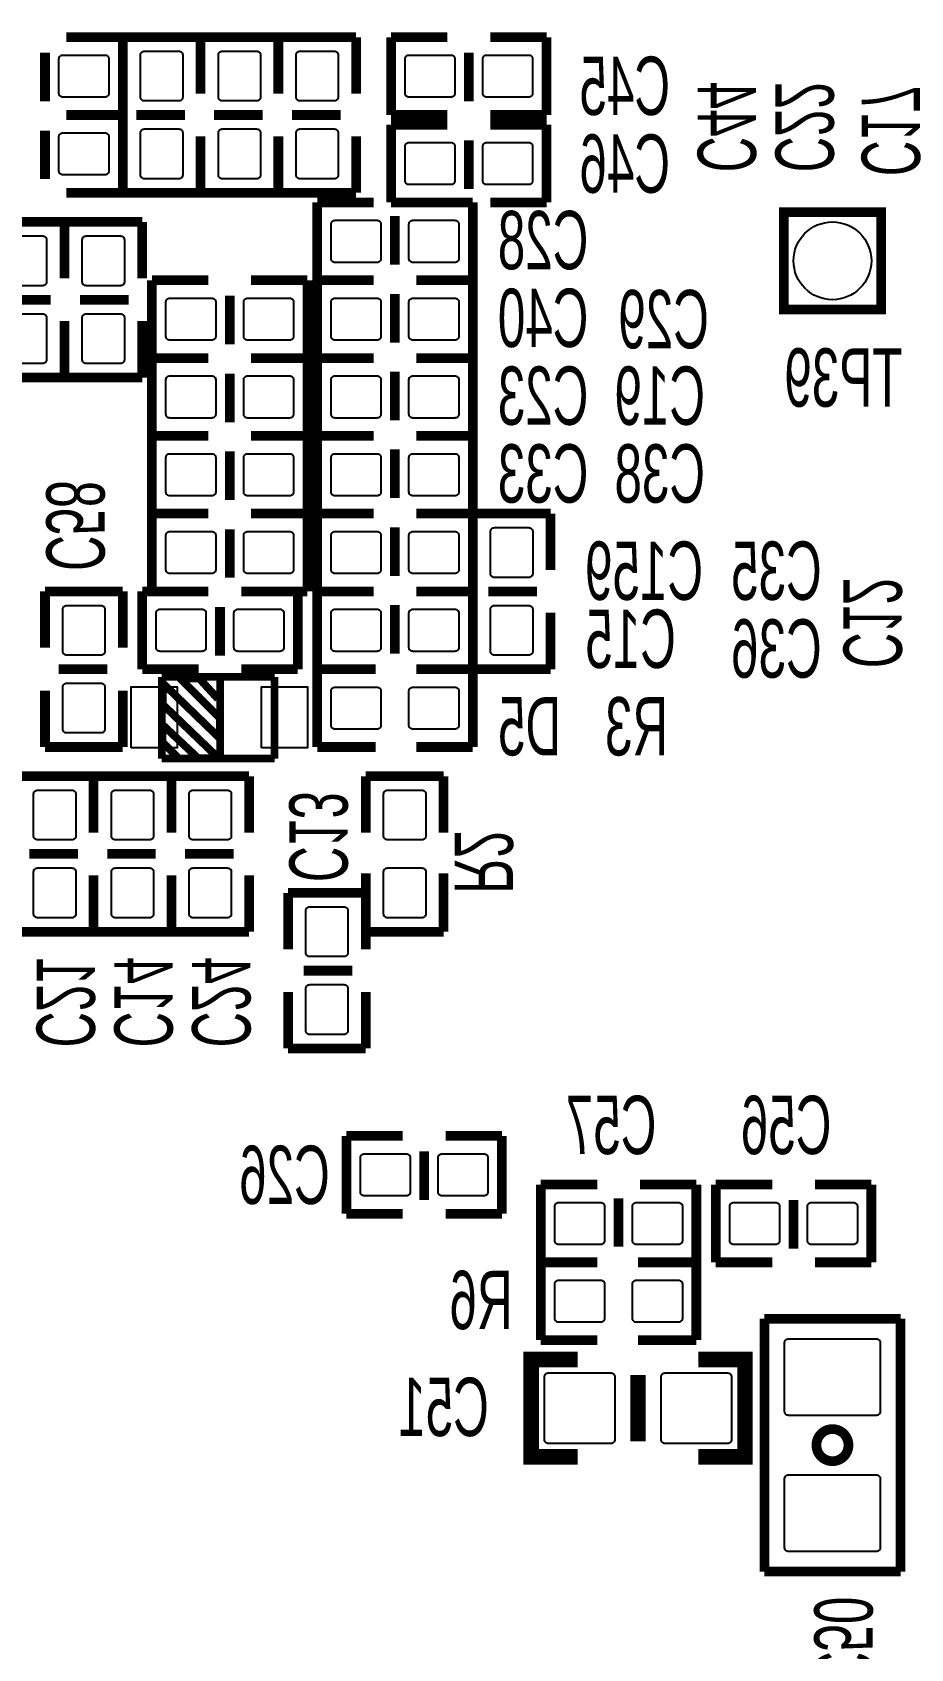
# Model space of a CAD drawing. Extents: x -1 to 126, y -1 to 52.
# Drawn here: x 55.33 to 66.8, y 17.94 to 39.05 of the extents above; entities that cross this region are included whole.
import ezdxf
from ezdxf.enums import TextEntityAlignment as Align

# ---------------------------------------------------------------- set-up
doc = ezdxf.new("R2010")
doc.units = 0
doc.layers.add('123', color=6, linetype='CONTINUOUS')

msp = doc.modelspace()

# ---------------------------------------------------------------- linework, layer by layer
at = {"layer": '123'}
for points, const_width in [([(55.494174, 38.1508), (55.494174, 38.7858)], 0.127), ([(56.510174, 38.989), (55.773574, 38.989)], 0.127), ([(56.510174, 37.973), (56.510174, 38.989)], 0.127), ([(56.510174, 38.989), (57.526174, 38.989)], 0.127), ([(56.510174, 38.2524), (56.510174, 38.989)], 0.127), ([(57.526174, 38.989), (58.542174, 38.989)], 0.127), ([(57.526174, 38.2524), (57.526174, 38.989)], 0.127), ([(57.526174, 38.989), (57.526174, 38.2524)], 0.127), ([(58.542174, 38.989), (59.558174, 38.989)], 0.127), ([(58.542174, 38.2524), (58.542174, 38.989)], 0.127), ([(58.542174, 38.989), (58.542174, 38.2524)], 0.127), ([(59.558174, 38.989), (59.558174, 38.2524)], 0.127), ([(60.015374, 38.989), (60.751974, 38.989)], 0.127), ([(60.015374, 37.973), (60.015374, 38.989)], 0.127), ([(61.031374, 38.1508), (61.031374, 38.7858)], 0.127), ([(62.047374, 38.989), (61.310774, 38.989)], 0.127), ([(62.047374, 37.973), (62.047374, 38.989)], 0.127), ([(55.773574, 37.973), (56.510174, 37.973)], 0.127), ([(56.510174, 37.973), (55.773574, 37.973)], 0.127), ([(56.510174, 36.957), (56.510174, 37.973)], 0.127), ([(56.687974, 37.973), (57.322974, 37.973)], 0.127), ([(57.703974, 37.973), (58.338974, 37.973)], 0.127), ([(58.719974, 37.973), (59.354974, 37.973)], 0.127), ([(60.751974, 37.973), (60.015374, 37.973)], 0.127), ([(61.310774, 37.973), (62.047374, 37.973)], 0.127), ([(55.494174, 37.1348), (55.494174, 37.7698)], 0.127), ([(60.015374, 37.846), (60.751974, 37.846)], 0.127), ([(60.015374, 36.83), (60.015374, 37.846)], 0.127), ([(62.047374, 37.846), (61.310774, 37.846)], 0.127), ([(62.047374, 36.83), (62.047374, 37.846)], 0.127), ([(56.510174, 37.6936), (56.510174, 36.957)], 0.127), ([(57.526174, 37.6936), (57.526174, 36.957)], 0.127), ([(57.526174, 36.957), (57.526174, 37.6936)], 0.127), ([(58.542174, 37.6936), (58.542174, 36.957)], 0.127), ([(58.542174, 36.957), (58.542174, 37.6936)], 0.127), ([(59.558174, 36.957), (59.558174, 37.6936)], 0.127), ([(61.031374, 37.0078), (61.031374, 37.6428)], 0.127), ([(55.773574, 36.957), (56.510174, 36.957)], 0.127), ([(56.510174, 36.957), (57.526174, 36.957)], 0.127), ([(57.526174, 36.957), (58.542174, 36.957)], 0.127), ([(58.542174, 36.957), (59.558174, 36.957)], 0.127), ([(59.050174, 36.83), (59.050174, 35.814)], 0.127), ([(59.786774, 36.83), (59.050174, 36.83)], 0.127), ([(60.751974, 36.83), (60.015374, 36.83)], 0.127), ([(60.345574, 36.83), (61.082174, 36.83)], 0.127), ([(61.082174, 36.83), (61.082174, 35.814)], 0.127), ([(61.310774, 36.83), (62.047374, 36.83)], 0.127), ([(55.748174, 36.576), (54.732174, 36.576)], 0.127), ([(55.748174, 35.8394), (55.748174, 36.576)], 0.127), ([(55.748174, 36.576), (55.748174, 35.8394)], 0.127), ([(56.764174, 36.576), (55.748174, 36.576)], 0.127), ([(56.764174, 35.8394), (56.764174, 36.576)], 0.127), ([(60.066174, 36.6522), (60.066174, 36.0172)], 0.127), ([(56.891174, 35.814), (57.627774, 35.814)], 0.127), ([(56.891174, 34.798), (56.891174, 35.814)], 0.127), ([(58.923174, 35.814), (58.186574, 35.814)], 0.127), ([(58.923174, 34.798), (58.923174, 35.814)], 0.127), ([(59.050174, 35.814), (59.050174, 34.798)], 0.127), ([(59.786774, 35.814), (59.050174, 35.814)], 0.127), ([(59.050174, 35.814), (59.786774, 35.814)], 0.127), ([(60.066174, 35.6362), (60.066174, 35.0012)], 0.127), ([(60.345574, 35.814), (61.082174, 35.814)], 0.127), ([(61.082174, 35.814), (60.345574, 35.814)], 0.127), ([(61.082174, 35.814), (61.082174, 34.798)], 0.127), ([(55.570374, 35.56), (54.935374, 35.56)], 0.127), ([(56.586374, 35.56), (55.951374, 35.56)], 0.127), ([(57.907174, 34.9758), (57.907174, 35.6108)], 0.127), ([(55.748174, 35.2806), (55.748174, 34.544)], 0.127), ([(55.748174, 34.544), (55.748174, 35.2806)], 0.127), ([(56.764174, 35.2806), (56.764174, 34.544)], 0.127), ([(56.891174, 34.798), (57.627774, 34.798)], 0.127), ([(56.891174, 33.782), (56.891174, 34.798)], 0.127), ([(57.627774, 34.798), (56.891174, 34.798)], 0.127), ([(58.923174, 34.798), (58.186574, 34.798)], 0.127), ([(58.186574, 34.798), (58.923174, 34.798)], 0.127), ([(58.923174, 33.782), (58.923174, 34.798)], 0.127), ([(59.050174, 34.798), (59.050174, 33.782)], 0.127), ([(59.786774, 34.798), (59.050174, 34.798)], 0.127), ([(59.050174, 34.798), (59.786774, 34.798)], 0.127), ([(60.345574, 34.798), (61.082174, 34.798)], 0.127), ([(61.082174, 34.798), (60.345574, 34.798)], 0.127), ([(61.082174, 34.798), (61.082174, 33.782)], 0.127), ([(57.907174, 33.9598), (57.907174, 34.5948)], 0.127), ([(60.066174, 34.6202), (60.066174, 33.9852)], 0.127), ([(55.748174, 34.544), (54.732174, 34.544)], 0.127), ([(56.764174, 34.544), (55.748174, 34.544)], 0.127), ([(57.627774, 33.782), (56.891174, 33.782)], 0.127), ([(56.891174, 33.782), (57.627774, 33.782)], 0.127), ([(56.891174, 32.766), (56.891174, 33.782)], 0.127), ([(58.186574, 33.782), (58.923174, 33.782)], 0.127), ([(58.923174, 33.782), (58.186574, 33.782)], 0.127), ([(58.923174, 32.766), (58.923174, 33.782)], 0.127), ([(59.050174, 33.782), (59.786774, 33.782)], 0.127), ([(59.050174, 33.782), (59.050174, 32.766)], 0.127), ([(59.786774, 33.782), (59.050174, 33.782)], 0.127), ([(61.082174, 33.782), (60.345574, 33.782)], 0.127), ([(60.345574, 33.782), (61.082174, 33.782)], 0.127), ([(61.082174, 33.782), (61.082174, 32.766)], 0.127), ([(57.907174, 32.9438), (57.907174, 33.5788)], 0.127), ([(60.066174, 33.6042), (60.066174, 32.9692)], 0.127), ([(56.891174, 32.766), (57.627774, 32.766)], 0.127), ([(56.891174, 31.75), (56.891174, 32.766)], 0.127), ([(57.627774, 32.766), (56.891174, 32.766)], 0.127), ([(58.923174, 32.766), (58.186574, 32.766)], 0.127), ([(58.186574, 32.766), (58.923174, 32.766)], 0.127), ([(58.923174, 31.75), (58.923174, 32.766)], 0.127), ([(59.050174, 32.766), (59.050174, 31.75)], 0.127), ([(59.786774, 32.766), (59.050174, 32.766)], 0.127), ([(59.050174, 32.766), (59.786774, 32.766)], 0.127), ([(60.345574, 32.766), (61.082174, 32.766)], 0.127), ([(61.082174, 32.766), (60.345574, 32.766)], 0.127), ([(61.082174, 32.766), (61.082174, 32.0294)], 0.127), ([(62.098174, 32.766), (61.082174, 32.766)], 0.127), ([(61.082174, 32.766), (61.082174, 31.75)], 0.127), ([(62.098174, 32.0294), (62.098174, 32.766)], 0.127), ([(57.907174, 31.9278), (57.907174, 32.5628)], 0.127), ([(60.066174, 32.5882), (60.066174, 31.9532)], 0.127), ([(55.494174, 31.75), (56.510174, 31.75)], 0.127), ([(55.494174, 31.0134), (55.494174, 31.75)], 0.127), ([(56.510174, 31.75), (56.510174, 31.0134)], 0.127), ([(56.764174, 31.75), (57.500774, 31.75)], 0.127), ([(56.764174, 30.734), (56.764174, 31.75)], 0.127), ([(57.627774, 31.75), (56.891174, 31.75)], 0.127), ([(58.796174, 31.75), (58.059574, 31.75)], 0.127), ([(58.186574, 31.75), (58.923174, 31.75)], 0.127), ([(58.796174, 30.734), (58.796174, 31.75)], 0.127), ([(59.050174, 31.75), (59.050174, 30.734)], 0.127), ([(59.786774, 31.75), (59.050174, 31.75)], 0.127), ([(59.050174, 31.75), (59.786774, 31.75)], 0.127), ([(60.345574, 31.75), (61.082174, 31.75)], 0.127), ([(61.082174, 31.75), (60.345574, 31.75)], 0.127), ([(61.082174, 31.75), (61.082174, 30.734)], 0.127), ([(61.920374, 31.75), (61.285374, 31.75)], 0.127), ([(57.780174, 30.9118), (57.780174, 31.5468)], 0.127), ([(60.066174, 31.5722), (60.066174, 30.9372)], 0.127), ([(61.082174, 30.734), (61.082174, 31.4706)], 0.127), ([(62.098174, 31.4706), (62.098174, 30.734)], 0.127), ([(55.671974, 30.734), (56.306974, 30.734)], 0.127), ([(57.500774, 30.734), (56.764174, 30.734)], 0.127), ([(57.020206, 30.633416), (57.020206, 29.567632)], 0.1016), ([(58.492644, 30.633416), (57.020206, 30.633416)], 0.1016), ([(57.256426, 30.614874), (57.780682, 30.09392)], 0.1016), ([(57.507886, 30.614874), (57.256426, 30.614874)], 0.1016), ([(57.752234, 30.348428), (57.507886, 30.614874)], 0.1016), ([(57.781698, 30.62097), (57.781698, 29.583888)], 0.1016), ([(58.059574, 30.734), (58.796174, 30.734)], 0.127), ([(58.492644, 29.567632), (58.492644, 30.633416)], 0.1016), ([(59.050174, 30.734), (59.786774, 30.734)], 0.127), ([(59.050174, 30.734), (59.812174, 30.734)], 0.127), ([(59.050174, 29.718), (59.050174, 30.734)], 0.127), ([(61.082174, 30.734), (60.345574, 30.734)], 0.127), ([(61.082174, 30.734), (60.345574, 30.734)], 0.127), ([(62.098174, 30.734), (61.082174, 30.734)], 0.127), ([(61.082174, 29.718), (61.082174, 30.734)], 0.127), ([(55.494174, 30.4546), (55.494174, 29.718)], 0.127), ([(56.510174, 29.718), (56.510174, 30.4546)], 0.127), ([(57.03316, 30.550866), (57.03316, 30.272228)], 0.1016), ([(57.780682, 29.828744), (57.03316, 30.550866)], 0.1016), ([(57.03316, 30.272228), (57.762902, 29.571442)], 0.1016), ([(57.028334, 30.009084), (57.028334, 29.782008)], 0.1016), ([(57.494932, 29.571442), (57.028334, 30.009084)], 0.1016), ([(57.780682, 30.09392), (57.780682, 29.828744)], 0.1016), ([(55.494174, 29.718), (56.510174, 29.718)], 0.127), ([(57.028334, 29.782008), (57.245504, 29.564838)], 0.1016), ([(59.812174, 29.718), (59.050174, 29.718)], 0.127), ([(60.345574, 29.718), (61.082174, 29.718)], 0.127), ([(57.020206, 29.567632), (58.492644, 29.567632)], 0.1016), ([(57.762902, 29.571442), (57.494932, 29.571442)], 0.1016), ([(55.113174, 29.337), (56.129174, 29.337)], 0.127), ([(56.129174, 29.337), (56.129174, 28.6004)], 0.127), ([(56.129174, 29.337), (57.145174, 29.337)], 0.127), ([(56.129174, 28.6004), (56.129174, 29.337)], 0.127), ([(57.145174, 29.337), (57.145174, 28.6004)], 0.127), ([(57.145174, 29.337), (58.161174, 29.337)], 0.127), ([(57.145174, 28.6004), (57.145174, 29.337)], 0.127), ([(58.161174, 29.337), (58.161174, 28.6004)], 0.127), ([(59.685174, 29.337), (59.685174, 28.6004)], 0.127), ([(60.701174, 29.337), (59.685174, 29.337)], 0.127), ([(60.701174, 28.6004), (60.701174, 29.337)], 0.127), ([(55.290974, 28.321), (55.925974, 28.321)], 0.127), ([(56.306974, 28.321), (56.941974, 28.321)], 0.127), ([(57.322974, 28.321), (57.957974, 28.321)], 0.127), ([(56.129174, 27.305), (56.129174, 28.0416)], 0.127), ([(56.129174, 28.0416), (56.129174, 27.305)], 0.127), ([(57.145174, 27.305), (57.145174, 28.0416)], 0.127), ([(57.145174, 28.0416), (57.145174, 27.305)], 0.127), ([(58.161174, 27.305), (58.161174, 28.0416)], 0.127), ([(59.685174, 27.305), (59.685174, 28.067)], 0.127), ([(60.701174, 28.067), (60.701174, 27.305)], 0.127), ([(58.669174, 27.813), (58.669174, 27.0764)], 0.127), ([(59.685174, 27.813), (58.669174, 27.813)], 0.127), ([(59.685174, 27.0764), (59.685174, 27.813)], 0.127), ([(55.113174, 27.305), (56.129174, 27.305)], 0.127), ([(56.129174, 27.305), (57.145174, 27.305)], 0.127), ([(57.145174, 27.305), (58.161174, 27.305)], 0.127), ([(60.701174, 27.305), (59.685174, 27.305)], 0.127), ([(59.507374, 26.797), (58.872374, 26.797)], 0.127), ([(58.669174, 25.781), (58.669174, 26.5176)], 0.127), ([(59.685174, 26.5176), (59.685174, 25.781)], 0.127), ([(59.685174, 25.781), (58.669174, 25.781)], 0.127), ([(59.431174, 24.638), (60.167774, 24.638)], 0.127), ([(59.431174, 23.622), (59.431174, 24.638)], 0.127), ([(61.463174, 24.638), (60.726574, 24.638)], 0.127), ([(61.463174, 23.622), (61.463174, 24.638)], 0.127), ([(60.447174, 23.7998), (60.447174, 24.4348)], 0.127), ([(61.971174, 24.003), (61.971174, 22.987)], 0.127), ([(62.707774, 24.003), (61.971174, 24.003)], 0.127), ([(62.987174, 23.8252), (62.987174, 23.1902)], 0.127), ([(63.266574, 24.003), (64.003174, 24.003)], 0.127), ([(64.003174, 24.003), (64.003174, 22.987)], 0.127), ([(64.257174, 24.003), (64.993774, 24.003)], 0.127), ([(64.257174, 22.987), (64.257174, 24.003)], 0.127), ([(65.273174, 23.1648), (65.273174, 23.7998)], 0.127), ([(66.289174, 24.003), (65.552574, 24.003)], 0.127), ([(66.289174, 22.987), (66.289174, 24.003)], 0.127), ([(60.167774, 23.622), (59.431174, 23.622)], 0.127), ([(60.726574, 23.622), (61.463174, 23.622)], 0.127), ([(61.971174, 22.987), (62.707774, 22.987)], 0.127), ([(61.971174, 22.987), (61.971174, 21.971)], 0.127), ([(62.707774, 22.987), (61.971174, 22.987)], 0.127), ([(63.241174, 22.987), (64.003174, 22.987)], 0.127), ([(64.003174, 22.987), (63.266574, 22.987)], 0.127), ([(64.003174, 22.987), (64.003174, 21.971)], 0.127), ([(64.993774, 22.987), (64.257174, 22.987)], 0.127), ([(65.552574, 22.987), (66.289174, 22.987)], 0.127), ([(66.670174, 22.2504), (64.892174, 22.2504)], 0.127), ([(64.892174, 22.2504), (64.892174, 21.7424)], 0.127), ([(66.670174, 19.4564), (66.670174, 22.2504)], 0.127), ([(61.971174, 21.971), (62.707774, 21.971)], 0.127), ([(64.003174, 21.971), (63.241174, 21.971)], 0.127), ([(62.453774, 21.717), (61.844174, 21.717), (61.844174, 20.447), (62.453774, 20.447)], 0.2032), ([(64.028574, 20.447), (64.638174, 20.447), (64.638174, 21.717), (64.028574, 21.717)], 0.2032), ([(64.892174, 18.9484), (64.892174, 21.7424)], 0.127), ([(63.241174, 20.6502), (63.241174, 21.5138)], 0.2032), ([(66.670174, 19.4564), (66.670174, 18.9484)], 0.127), ([(66.670174, 18.9484), (64.892174, 18.9484)], 0.127)]:
    msp.add_lwpolyline(points, dxfattribs=dict(at, const_width=const_width))
for points in [[(55.727092, 38.756082), (56.277256, 38.756082, -0.414214), (56.327294, 38.706044), (56.327294, 38.255956, -0.414214), (56.277256, 38.205918), (55.727092, 38.205918, -0.414214), (55.677054, 38.255956), (55.677054, 38.706044, -0.414214), (55.727092, 38.756082)], [(57.293256, 38.756082), (57.293256, 38.205918, -0.414214), (57.243218, 38.15588), (56.79313, 38.15588, -0.414214), (56.743092, 38.205918), (56.743092, 38.756082, -0.414214), (56.79313, 38.80612), (57.243218, 38.80612, -0.414214), (57.293256, 38.756082)], [(58.309256, 38.756082), (58.309256, 38.205918, -0.414214), (58.259218, 38.15588), (57.80913, 38.15588, -0.414214), (57.759092, 38.205918), (57.759092, 38.756082, -0.414214), (57.80913, 38.80612), (58.259218, 38.80612, -0.414214), (58.309256, 38.756082)], [(59.325256, 38.756082), (59.325256, 38.205918, -0.414214), (59.275218, 38.15588), (58.82513, 38.15588, -0.414214), (58.775092, 38.205918), (58.775092, 38.756082, -0.414214), (58.82513, 38.80612), (59.275218, 38.80612, -0.414214), (59.325256, 38.756082)], [(60.248292, 38.756082), (60.798456, 38.756082, -0.414214), (60.848494, 38.706044), (60.848494, 38.255956, -0.414214), (60.798456, 38.205918), (60.248292, 38.205918, -0.414214), (60.198254, 38.255956), (60.198254, 38.706044, -0.414214), (60.248292, 38.756082)], [(61.264292, 38.756082), (61.814456, 38.756082, -0.414214), (61.864494, 38.706044), (61.864494, 38.255956, -0.414214), (61.814456, 38.205918), (61.264292, 38.205918, -0.414214), (61.214254, 38.255956), (61.214254, 38.706044, -0.414214), (61.264292, 38.756082)], [(57.293256, 37.740082), (57.293256, 37.189918, -0.414214), (57.243218, 37.13988), (56.79313, 37.13988, -0.414214), (56.743092, 37.189918), (56.743092, 37.740082, -0.414214), (56.79313, 37.79012), (57.243218, 37.79012, -0.414214), (57.293256, 37.740082)], [(58.309256, 37.740082), (58.309256, 37.189918, -0.414214), (58.259218, 37.13988), (57.80913, 37.13988, -0.414214), (57.759092, 37.189918), (57.759092, 37.740082, -0.414214), (57.80913, 37.79012), (58.259218, 37.79012, -0.414214), (58.309256, 37.740082)], [(59.325256, 37.740082), (59.325256, 37.189918, -0.414214), (59.275218, 37.13988), (58.82513, 37.13988, -0.414214), (58.775092, 37.189918), (58.775092, 37.740082, -0.414214), (58.82513, 37.79012), (59.275218, 37.79012, -0.414214), (59.325256, 37.740082)], [(55.727092, 37.740082), (56.277256, 37.740082, -0.414214), (56.327294, 37.690044), (56.327294, 37.239956, -0.414214), (56.277256, 37.189918), (55.727092, 37.189918, -0.414214), (55.677054, 37.239956), (55.677054, 37.690044, -0.414214), (55.727092, 37.740082)], [(60.248292, 37.613082), (60.798456, 37.613082, -0.414214), (60.848494, 37.563044), (60.848494, 37.112956, -0.414214), (60.798456, 37.062918), (60.248292, 37.062918, -0.414214), (60.198254, 37.112956), (60.198254, 37.563044, -0.414214), (60.248292, 37.613082)], [(61.264292, 37.613082), (61.814456, 37.613082, -0.414214), (61.864494, 37.563044), (61.864494, 37.112956, -0.414214), (61.814456, 37.062918), (61.264292, 37.062918, -0.414214), (61.214254, 37.112956), (61.214254, 37.563044, -0.414214), (61.264292, 37.613082)], [(59.833256, 36.046918), (59.283092, 36.046918, -0.414214), (59.233054, 36.096956), (59.233054, 36.547044, -0.414214), (59.283092, 36.597082), (59.833256, 36.597082, -0.414214), (59.883294, 36.547044), (59.883294, 36.096956, -0.414214), (59.833256, 36.046918)], [(60.849256, 36.046918), (60.299092, 36.046918, -0.414214), (60.249054, 36.096956), (60.249054, 36.547044, -0.414214), (60.299092, 36.597082), (60.849256, 36.597082, -0.414214), (60.899294, 36.547044), (60.899294, 36.096956, -0.414214), (60.849256, 36.046918)], [(54.965092, 35.792918), (54.965092, 36.343082, -0.414214), (55.01513, 36.39312), (55.465218, 36.39312, -0.414214), (55.515256, 36.343082), (55.515256, 35.792918, -0.414214), (55.465218, 35.74288), (55.01513, 35.74288, -0.414214), (54.965092, 35.792918)], [(55.981092, 35.792918), (55.981092, 36.343082, -0.414214), (56.03113, 36.39312), (56.481218, 36.39312, -0.414214), (56.531256, 36.343082), (56.531256, 35.792918, -0.414214), (56.481218, 35.74288), (56.03113, 35.74288, -0.414214), (55.981092, 35.792918)], [(57.124092, 35.581082), (57.674256, 35.581082, -0.414214), (57.724294, 35.531044), (57.724294, 35.080956, -0.414214), (57.674256, 35.030918), (57.124092, 35.030918, -0.414214), (57.074054, 35.080956), (57.074054, 35.531044, -0.414214), (57.124092, 35.581082)], [(58.140092, 35.581082), (58.690256, 35.581082, -0.414214), (58.740294, 35.531044), (58.740294, 35.080956, -0.414214), (58.690256, 35.030918), (58.140092, 35.030918, -0.414214), (58.090054, 35.080956), (58.090054, 35.531044, -0.414214), (58.140092, 35.581082)], [(59.833256, 35.030918), (59.283092, 35.030918, -0.414214), (59.233054, 35.080956), (59.233054, 35.531044, -0.414214), (59.283092, 35.581082), (59.833256, 35.581082, -0.414214), (59.883294, 35.531044), (59.883294, 35.080956, -0.414214), (59.833256, 35.030918)], [(60.849256, 35.030918), (60.299092, 35.030918, -0.414214), (60.249054, 35.080956), (60.249054, 35.531044, -0.414214), (60.299092, 35.581082), (60.849256, 35.581082, -0.414214), (60.899294, 35.531044), (60.899294, 35.080956, -0.414214), (60.849256, 35.030918)], [(54.965092, 34.776918), (54.965092, 35.327082, -0.414214), (55.01513, 35.37712), (55.465218, 35.37712, -0.414214), (55.515256, 35.327082), (55.515256, 34.776918, -0.414214), (55.465218, 34.72688), (55.01513, 34.72688, -0.414214), (54.965092, 34.776918)], [(55.981092, 34.776918), (55.981092, 35.327082, -0.414214), (56.03113, 35.37712), (56.481218, 35.37712, -0.414214), (56.531256, 35.327082), (56.531256, 34.776918, -0.414214), (56.481218, 34.72688), (56.03113, 34.72688, -0.414214), (55.981092, 34.776918)], [(57.124092, 34.565082), (57.674256, 34.565082, -0.414214), (57.724294, 34.515044), (57.724294, 34.064956, -0.414214), (57.674256, 34.014918), (57.124092, 34.014918, -0.414214), (57.074054, 34.064956), (57.074054, 34.515044, -0.414214), (57.124092, 34.565082)], [(58.140092, 34.565082), (58.690256, 34.565082, -0.414214), (58.740294, 34.515044), (58.740294, 34.064956, -0.414214), (58.690256, 34.014918), (58.140092, 34.014918, -0.414214), (58.090054, 34.064956), (58.090054, 34.515044, -0.414214), (58.140092, 34.565082)], [(59.833256, 34.014918), (59.283092, 34.014918, -0.414214), (59.233054, 34.064956), (59.233054, 34.515044, -0.414214), (59.283092, 34.565082), (59.833256, 34.565082, -0.414214), (59.883294, 34.515044), (59.883294, 34.064956, -0.414214), (59.833256, 34.014918)], [(60.849256, 34.014918), (60.299092, 34.014918, -0.414214), (60.249054, 34.064956), (60.249054, 34.515044, -0.414214), (60.299092, 34.565082), (60.849256, 34.565082, -0.414214), (60.899294, 34.515044), (60.899294, 34.064956, -0.414214), (60.849256, 34.014918)], [(57.124092, 33.549082), (57.674256, 33.549082, -0.414214), (57.724294, 33.499044), (57.724294, 33.048956, -0.414214), (57.674256, 32.998918), (57.124092, 32.998918, -0.414214), (57.074054, 33.048956), (57.074054, 33.499044, -0.414214), (57.124092, 33.549082)], [(58.140092, 33.549082), (58.690256, 33.549082, -0.414214), (58.740294, 33.499044), (58.740294, 33.048956, -0.414214), (58.690256, 32.998918), (58.140092, 32.998918, -0.414214), (58.090054, 33.048956), (58.090054, 33.499044, -0.414214), (58.140092, 33.549082)], [(59.833256, 32.998918), (59.283092, 32.998918, -0.414214), (59.233054, 33.048956), (59.233054, 33.499044, -0.414214), (59.283092, 33.549082), (59.833256, 33.549082, -0.414214), (59.883294, 33.499044), (59.883294, 33.048956, -0.414214), (59.833256, 32.998918)], [(60.849256, 32.998918), (60.299092, 32.998918, -0.414214), (60.249054, 33.048956), (60.249054, 33.499044, -0.414214), (60.299092, 33.549082), (60.849256, 33.549082, -0.414214), (60.899294, 33.499044), (60.899294, 33.048956, -0.414214), (60.849256, 32.998918)], [(57.124092, 32.533082), (57.674256, 32.533082, -0.414214), (57.724294, 32.483044), (57.724294, 32.032956, -0.414214), (57.674256, 31.982918), (57.124092, 31.982918, -0.414214), (57.074054, 32.032956), (57.074054, 32.483044, -0.414214), (57.124092, 32.533082)], [(58.140092, 32.533082), (58.690256, 32.533082, -0.414214), (58.740294, 32.483044), (58.740294, 32.032956, -0.414214), (58.690256, 31.982918), (58.140092, 31.982918, -0.414214), (58.090054, 32.032956), (58.090054, 32.483044, -0.414214), (58.140092, 32.533082)], [(59.833256, 31.982918), (59.283092, 31.982918, -0.414214), (59.233054, 32.032956), (59.233054, 32.483044, -0.414214), (59.283092, 32.533082), (59.833256, 32.533082, -0.414214), (59.883294, 32.483044), (59.883294, 32.032956, -0.414214), (59.833256, 31.982918)], [(60.849256, 31.982918), (60.299092, 31.982918, -0.414214), (60.249054, 32.032956), (60.249054, 32.483044, -0.414214), (60.299092, 32.533082), (60.849256, 32.533082, -0.414214), (60.899294, 32.483044), (60.899294, 32.032956, -0.414214), (60.849256, 31.982918)], [(61.315092, 31.982918), (61.315092, 32.533082, -0.414214), (61.36513, 32.58312), (61.815218, 32.58312, -0.414214), (61.865256, 32.533082), (61.865256, 31.982918, -0.414214), (61.815218, 31.93288), (61.36513, 31.93288, -0.414214), (61.315092, 31.982918)], [(56.277256, 31.517082), (56.277256, 30.966918, -0.414214), (56.227218, 30.91688), (55.77713, 30.91688, -0.414214), (55.727092, 30.966918), (55.727092, 31.517082, -0.414214), (55.77713, 31.56712), (56.227218, 31.56712, -0.414214), (56.277256, 31.517082)], [(56.997092, 31.517082), (57.547256, 31.517082, -0.414214), (57.597294, 31.467044), (57.597294, 31.016956, -0.414214), (57.547256, 30.966918), (56.997092, 30.966918, -0.414214), (56.947054, 31.016956), (56.947054, 31.467044, -0.414214), (56.997092, 31.517082)], [(58.013092, 31.517082), (58.563256, 31.517082, -0.414214), (58.613294, 31.467044), (58.613294, 31.016956, -0.414214), (58.563256, 30.966918), (58.013092, 30.966918, -0.414214), (57.963054, 31.016956), (57.963054, 31.467044, -0.414214), (58.013092, 31.517082)], [(59.833256, 30.966918), (59.283092, 30.966918, -0.414214), (59.233054, 31.016956), (59.233054, 31.467044, -0.414214), (59.283092, 31.517082), (59.833256, 31.517082, -0.414214), (59.883294, 31.467044), (59.883294, 31.016956, -0.414214), (59.833256, 30.966918)], [(60.849256, 30.966918), (60.299092, 30.966918, -0.414214), (60.249054, 31.016956), (60.249054, 31.467044, -0.414214), (60.299092, 31.517082), (60.849256, 31.517082, -0.414214), (60.899294, 31.467044), (60.899294, 31.016956, -0.414214), (60.849256, 30.966918)], [(61.315092, 30.966918), (61.315092, 31.517082, -0.414214), (61.36513, 31.56712), (61.815218, 31.56712, -0.414214), (61.865256, 31.517082), (61.865256, 30.966918, -0.414214), (61.815218, 30.91688), (61.36513, 30.91688, -0.414214), (61.315092, 30.966918)], [(56.277256, 30.501082), (56.277256, 29.950918, -0.414214), (56.227218, 29.90088), (55.77713, 29.90088, -0.414214), (55.727092, 29.950918), (55.727092, 30.501082, -0.414214), (55.77713, 30.55112), (56.227218, 30.55112, -0.414214), (56.277256, 30.501082)], [(59.283092, 30.501082), (59.833256, 30.501082, -0.414214), (59.883294, 30.451044), (59.883294, 30.000956, -0.414214), (59.833256, 29.950918), (59.283092, 29.950918, -0.414214), (59.233054, 30.000956), (59.233054, 30.451044, -0.414214), (59.283092, 30.501082)], [(60.299092, 30.501082), (60.849256, 30.501082, -0.414214), (60.899294, 30.451044), (60.899294, 30.000956, -0.414214), (60.849256, 29.950918), (60.299092, 29.950918, -0.414214), (60.249054, 30.000956), (60.249054, 30.451044, -0.414214), (60.299092, 30.501082)], [(55.896256, 29.104082), (55.896256, 28.553918, -0.414214), (55.846218, 28.50388), (55.39613, 28.50388, -0.414214), (55.346092, 28.553918), (55.346092, 29.104082, -0.414214), (55.39613, 29.15412), (55.846218, 29.15412, -0.414214), (55.896256, 29.104082)], [(56.912256, 29.104082), (56.912256, 28.553918, -0.414214), (56.862218, 28.50388), (56.41213, 28.50388, -0.414214), (56.362092, 28.553918), (56.362092, 29.104082, -0.414214), (56.41213, 29.15412), (56.862218, 29.15412, -0.414214), (56.912256, 29.104082)], [(57.928256, 29.104082), (57.928256, 28.553918, -0.414214), (57.878218, 28.50388), (57.42813, 28.50388, -0.414214), (57.378092, 28.553918), (57.378092, 29.104082, -0.414214), (57.42813, 29.15412), (57.878218, 29.15412, -0.414214), (57.928256, 29.104082)], [(59.918092, 28.553918), (59.918092, 29.104082, -0.414214), (59.96813, 29.15412), (60.418218, 29.15412, -0.414214), (60.468256, 29.104082), (60.468256, 28.553918, -0.414214), (60.418218, 28.50388), (59.96813, 28.50388, -0.414214), (59.918092, 28.553918)], [(55.896256, 28.088082), (55.896256, 27.537918, -0.414214), (55.846218, 27.48788), (55.39613, 27.48788, -0.414214), (55.346092, 27.537918), (55.346092, 28.088082, -0.414214), (55.39613, 28.13812), (55.846218, 28.13812, -0.414214), (55.896256, 28.088082)], [(56.912256, 28.088082), (56.912256, 27.537918, -0.414214), (56.862218, 27.48788), (56.41213, 27.48788, -0.414214), (56.362092, 27.537918), (56.362092, 28.088082, -0.414214), (56.41213, 28.13812), (56.862218, 28.13812, -0.414214), (56.912256, 28.088082)], [(57.928256, 28.088082), (57.928256, 27.537918, -0.414214), (57.878218, 27.48788), (57.42813, 27.48788, -0.414214), (57.378092, 27.537918), (57.378092, 28.088082, -0.414214), (57.42813, 28.13812), (57.878218, 28.13812, -0.414214), (57.928256, 28.088082)], [(59.918092, 27.537918), (59.918092, 28.088082, -0.414214), (59.96813, 28.13812), (60.418218, 28.13812, -0.414214), (60.468256, 28.088082), (60.468256, 27.537918, -0.414214), (60.418218, 27.48788), (59.96813, 27.48788, -0.414214), (59.918092, 27.537918)], [(58.902092, 27.029918), (58.902092, 27.580082, -0.414214), (58.95213, 27.63012), (59.402218, 27.63012, -0.414214), (59.452256, 27.580082), (59.452256, 27.029918, -0.414214), (59.402218, 26.97988), (58.95213, 26.97988, -0.414214), (58.902092, 27.029918)], [(58.902092, 26.013918), (58.902092, 26.564082, -0.414214), (58.95213, 26.61412), (59.402218, 26.61412, -0.414214), (59.452256, 26.564082), (59.452256, 26.013918, -0.414214), (59.402218, 25.96388), (58.95213, 25.96388, -0.414214), (58.902092, 26.013918)], [(59.664092, 24.405082), (60.214256, 24.405082, -0.414214), (60.264294, 24.355044), (60.264294, 23.904956, -0.414214), (60.214256, 23.854918), (59.664092, 23.854918, -0.414214), (59.614054, 23.904956), (59.614054, 24.355044, -0.414214), (59.664092, 24.405082)], [(60.680092, 24.405082), (61.230256, 24.405082, -0.414214), (61.280294, 24.355044), (61.280294, 23.904956, -0.414214), (61.230256, 23.854918), (60.680092, 23.854918, -0.414214), (60.630054, 23.904956), (60.630054, 24.355044, -0.414214), (60.680092, 24.405082)], [(62.754256, 23.219918), (62.204092, 23.219918, -0.414214), (62.154054, 23.269956), (62.154054, 23.720044, -0.414214), (62.204092, 23.770082), (62.754256, 23.770082, -0.414214), (62.804294, 23.720044), (62.804294, 23.269956, -0.414214), (62.754256, 23.219918)], [(63.770256, 23.219918), (63.220092, 23.219918, -0.414214), (63.170054, 23.269956), (63.170054, 23.720044, -0.414214), (63.220092, 23.770082), (63.770256, 23.770082, -0.414214), (63.820294, 23.720044), (63.820294, 23.269956, -0.414214), (63.770256, 23.219918)], [(64.490092, 23.770082), (65.040256, 23.770082, -0.414214), (65.090294, 23.720044), (65.090294, 23.269956, -0.414214), (65.040256, 23.219918), (64.490092, 23.219918, -0.414214), (64.440054, 23.269956), (64.440054, 23.720044, -0.414214), (64.490092, 23.770082)], [(65.506092, 23.770082), (66.056256, 23.770082, -0.414214), (66.106294, 23.720044), (66.106294, 23.269956, -0.414214), (66.056256, 23.219918), (65.506092, 23.219918, -0.414214), (65.456054, 23.269956), (65.456054, 23.720044, -0.414214), (65.506092, 23.770082)], [(62.754256, 22.203918), (62.204092, 22.203918, -0.414214), (62.154054, 22.253956), (62.154054, 22.704044, -0.414214), (62.204092, 22.754082), (62.754256, 22.754082, -0.414214), (62.804294, 22.704044), (62.804294, 22.253956, -0.414214), (62.754256, 22.203918)], [(63.770256, 22.203918), (63.220092, 22.203918, -0.414214), (63.170054, 22.253956), (63.170054, 22.704044, -0.414214), (63.220092, 22.754082), (63.770256, 22.754082, -0.414214), (63.820294, 22.704044), (63.820294, 22.253956, -0.414214), (63.770256, 22.203918)], [(66.406268, 21.938488), (66.406268, 21.038312, -0.414214), (66.35623, 20.988274), (65.206118, 20.988274, -0.414214), (65.15608, 21.038312), (65.15608, 21.938488, -0.414214), (65.206118, 21.988526), (66.35623, 21.988526, -0.414214), (66.406268, 21.938488)], [(62.88913, 20.622006), (62.069218, 20.622006, -0.414214), (62.01918, 20.672044), (62.01918, 21.491956, -0.414214), (62.069218, 21.541994), (62.88913, 21.541994, -0.414214), (62.939168, 21.491956), (62.939168, 20.672044, -0.414214), (62.88913, 20.622006)], [(64.41313, 20.622006), (63.593218, 20.622006, -0.414214), (63.54318, 20.672044), (63.54318, 21.491956, -0.414214), (63.593218, 21.541994), (64.41313, 21.541994, -0.414214), (64.463168, 21.491956), (64.463168, 20.672044, -0.414214), (64.41313, 20.622006)], [(66.406268, 20.160488), (66.406268, 19.260312, -0.414214), (66.35623, 19.210274), (65.206118, 19.210274, -0.414214), (65.15608, 19.260312), (65.15608, 20.160488, -0.414214), (65.206118, 20.210526), (66.35623, 20.210526, -0.414214), (66.406268, 20.160488)]]:
    msp.add_lwpolyline(points, format="xyb", close=True, dxfattribs=at)
at = {"layer": '123', "const_width": 0.127}
msp.add_lwpolyline([(66.162174, 36.703), (65.146174, 36.703), (65.146174, 35.433), (66.416174, 35.433), (66.416174, 36.703)], close=True, dxfattribs=at)
at = {"layer": '123'}
for points in [[(56.62168, 29.7053), (56.62168, 30.5054), (57.221628, 30.5054), (57.221628, 29.7053)], [(58.321448, 29.7053), (58.321448, 30.5054), (58.921396, 30.5054), (58.921396, 29.7053)]]:
    msp.add_lwpolyline(points, close=True, dxfattribs=at)
at = {"layer": '123', "const_width": 0.127}
msp.add_lwpolyline([(65.990724, 20.5994, 1), (65.571624, 20.5994, 1)], format="xyb", close=True, dxfattribs=at)
at = {"layer": '123'}
msp.add_circle((65.781174, 36.068), 0.508, dxfattribs=at)

# ---------------------------------------------------------------- texts
at = {"layer": '123', "text_generation_flag": 2, "width": 0.633333}
for s, p in [('C45', (63.660274, 37.973)), ('C46', (63.660274, 36.957)), ('C28', (62.593474, 35.958018)), ('C40', (62.593474, 34.942018)), ('C29', (64.168274, 34.925)), ('TP39', (66.695574, 34.163)), ('C23', (62.593474, 33.926018)), ('C19', (64.117474, 33.926018)), ('C33', (62.593474, 32.910018)), ('C38', (64.117474, 32.910018)), ('C159', (64.092074, 31.639764)), ('C35', (65.641474, 31.639764)), ('C15', (63.736474, 30.750764)), ('C36', (65.641474, 30.623764)), ('D5', (62.237874, 29.608018)), ('R3', (63.634874, 29.607764)), ('C57', (63.482474, 24.400764)), ('C56', (65.768474, 24.401018)), ('C26', (59.215274, 23.749)), ('R6', (61.602874, 22.114764))]:
    msp.add_text(s, height=0.762, dxfattribs=at).set_placement(p)
for s, p in [('C44', (64.019938, 37.2237)), ('C22', (65.036192, 37.2237)), ('C17', (66.162174, 37.1729)), ('C58', (55.510938, 32.0167)), ('C12', (65.925192, 30.7467)), ('C13', (58.686192, 27.9527)), ('R2', (60.845192, 27.8003)), ('C21', (55.383684, 25.7937)), ('C14', (56.399938, 25.7937)), ('C24', (57.415938, 25.7937)), ('C50', (65.543938, 17.4371))]:
    msp.add_text(s, height=0.762, rotation=270, dxfattribs=at).set_placement(p)
msp.add_text('C51', height=0.762, dxfattribs=at).set_placement((60.701174, 20.717764), align=Align.CENTER)

doc.saveas('drawing.dxf')
